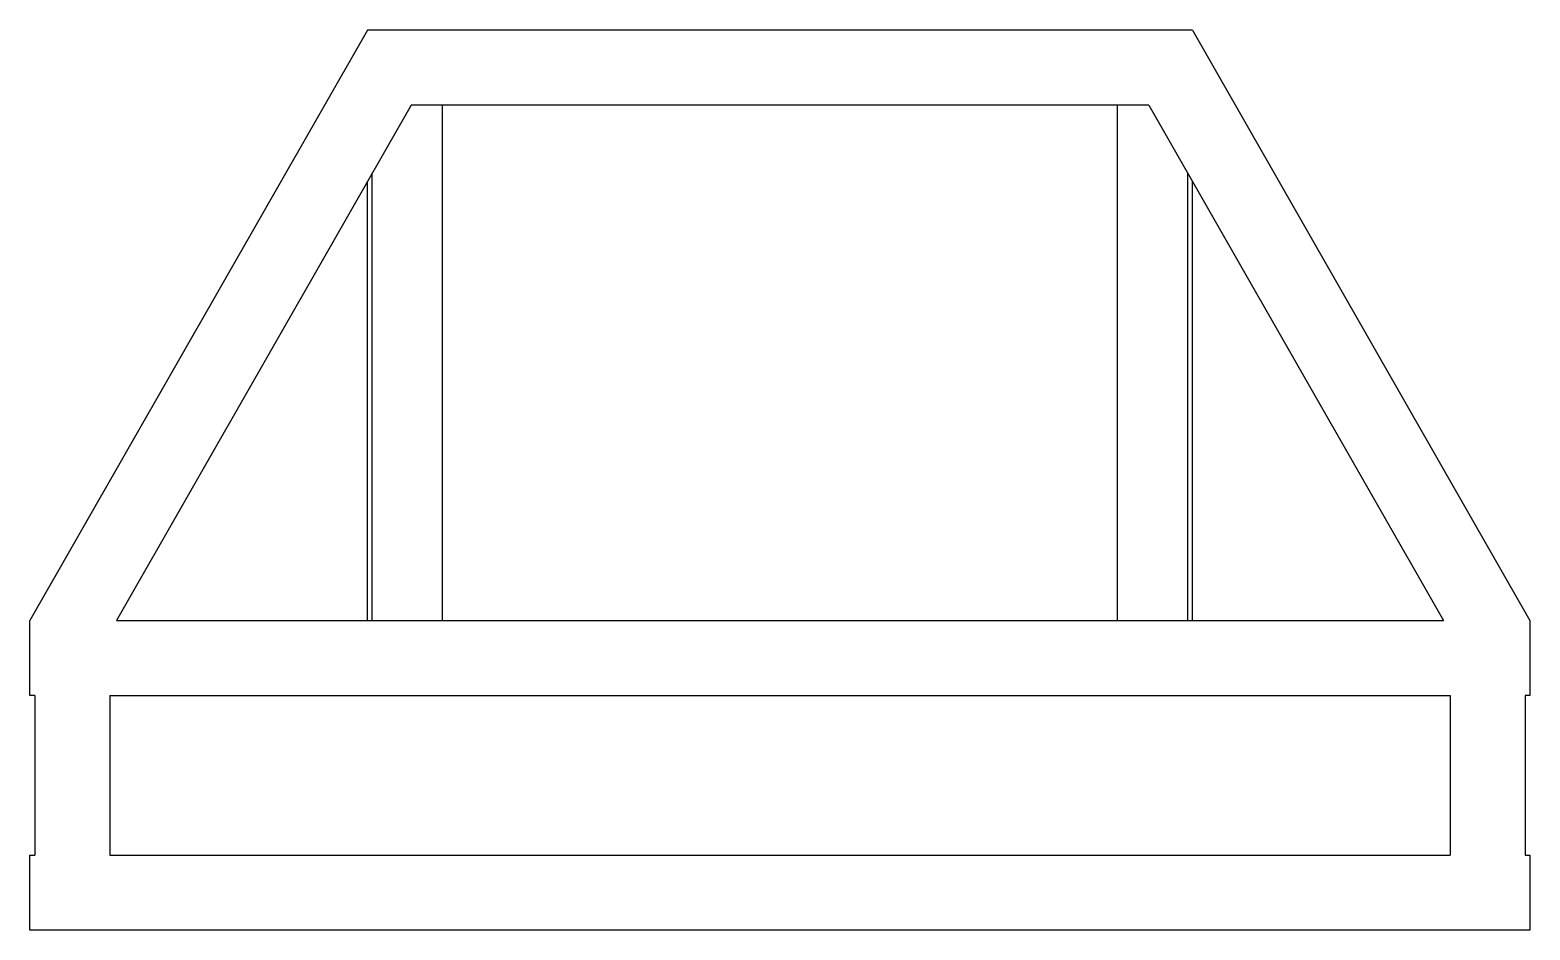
# Paper-space layout '_Left' of a CAD drawing. Header units: inches. Extents: x -20 to 20, y -12 to 12.
import ezdxf

# ---------------------------------------------------------------- set-up
doc = ezdxf.new("R2010")
doc.units = ezdxf.units.IN
doc.header["$MEASUREMENT"] = 0

psp = doc.layouts.new('_Left')

# ---------------------------------------------------------------- linework, layer by layer
at = {"color": 7, "linetype": 'Continuous', "lineweight": 25}
for p, q in [((-11, 12), (-20, -3.75)), ((11, 12), (-11, 12)), ((11, 12), (20, -3.75)), ((-9.839, 10), (-17.696, -3.75)), ((9.839, 10), (-9.839, 10)), ((9.839, 10), (17.696, -3.75)), ((-9, -3.75), (-9, 10)), ((9, -3.75), (9, 10)), ((-10.875, -3.75), (-10.875, 8.188)), ((10.875, -3.75), (10.875, 8.188)), ((-11, -3.75), (-11, 7.969)), ((11, -3.75), (11, 7.969)), ((-20, -5.75), (-20, -3.75)), ((-17.696, -3.75), (17.696, -3.75)), ((20, -3.75), (20, -5.75)), ((-19.875, -5.75), (-20, -5.75)), ((-19.875, -5.75), (-19.875, -10)), ((-17.875, -5.75), (17.875, -5.75)), ((-17.875, -5.75), (-17.875, -10)), ((17.875, -5.75), (17.875, -10)), ((20, -5.75), (19.875, -5.75)), ((19.875, -5.75), (19.875, -10)), ((-20, -12), (-20, -10)), ((-20, -10), (-19.875, -10)), ((19.875, -10), (20, -10)), ((20, -10), (20, -12)), ((-17.875, -10), (17.875, -10)), ((20, -12), (-20, -12))]:
    psp.add_line(p, q, dxfattribs=at)

doc.saveas('drawing.dxf')
